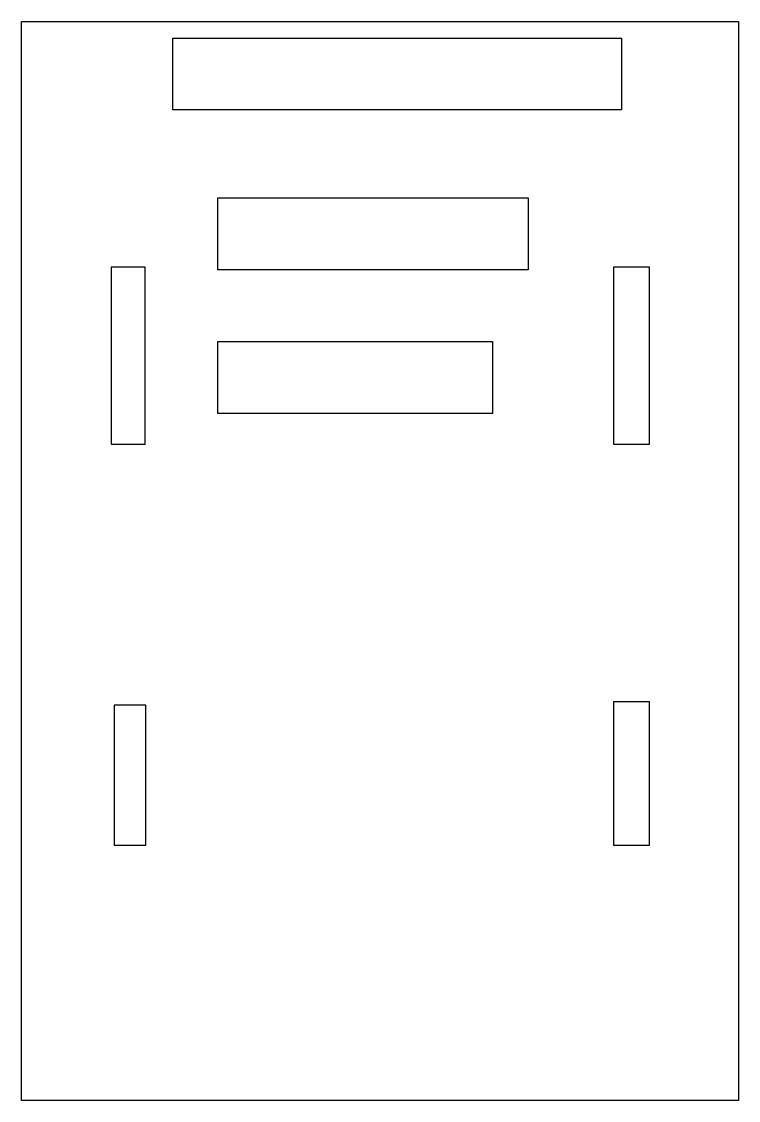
# Model space of a CAD drawing. Header units: millimetres. Extents: x -87 to 12, y -26 to 124.
import ezdxf

# ---------------------------------------------------------------- set-up
doc = ezdxf.new("R2010")
doc.units = ezdxf.units.MM
doc.layers.get('0').update_dxf_attribs({"linetype": 'CONTINUOUS'})

msp = doc.modelspace()

# ---------------------------------------------------------------- linework, layer by layer
for points in [[(12.37, -25.5), (-87.28, -25.5), (-87.28, 124.5), (12.37, 124.5)], [(-3.9, 112.21), (-66.25, 112.21), (-66.25, 122.21), (-3.9, 122.21)], [(-16.87, 90), (-60, 90), (-60, 100), (-16.87, 100)], [(-74.85, 65.75), (-70.1, 65.75), (-70.1, 90.37), (-74.85, 90.37)], [(-5, 65.75), (0, 65.75), (0, 90.37), (-5, 90.37)], [(-21.84, 70), (-60, 70), (-60, 80), (-21.84, 80)], [(-74.42, 10), (-70, 10), (-70, 29.46), (-74.42, 29.46)], [(-5, 10), (0, 10), (0, 29.9), (-5, 29.9)]]:
    msp.add_lwpolyline(points, close=True)

doc.saveas('drawing.dxf')
